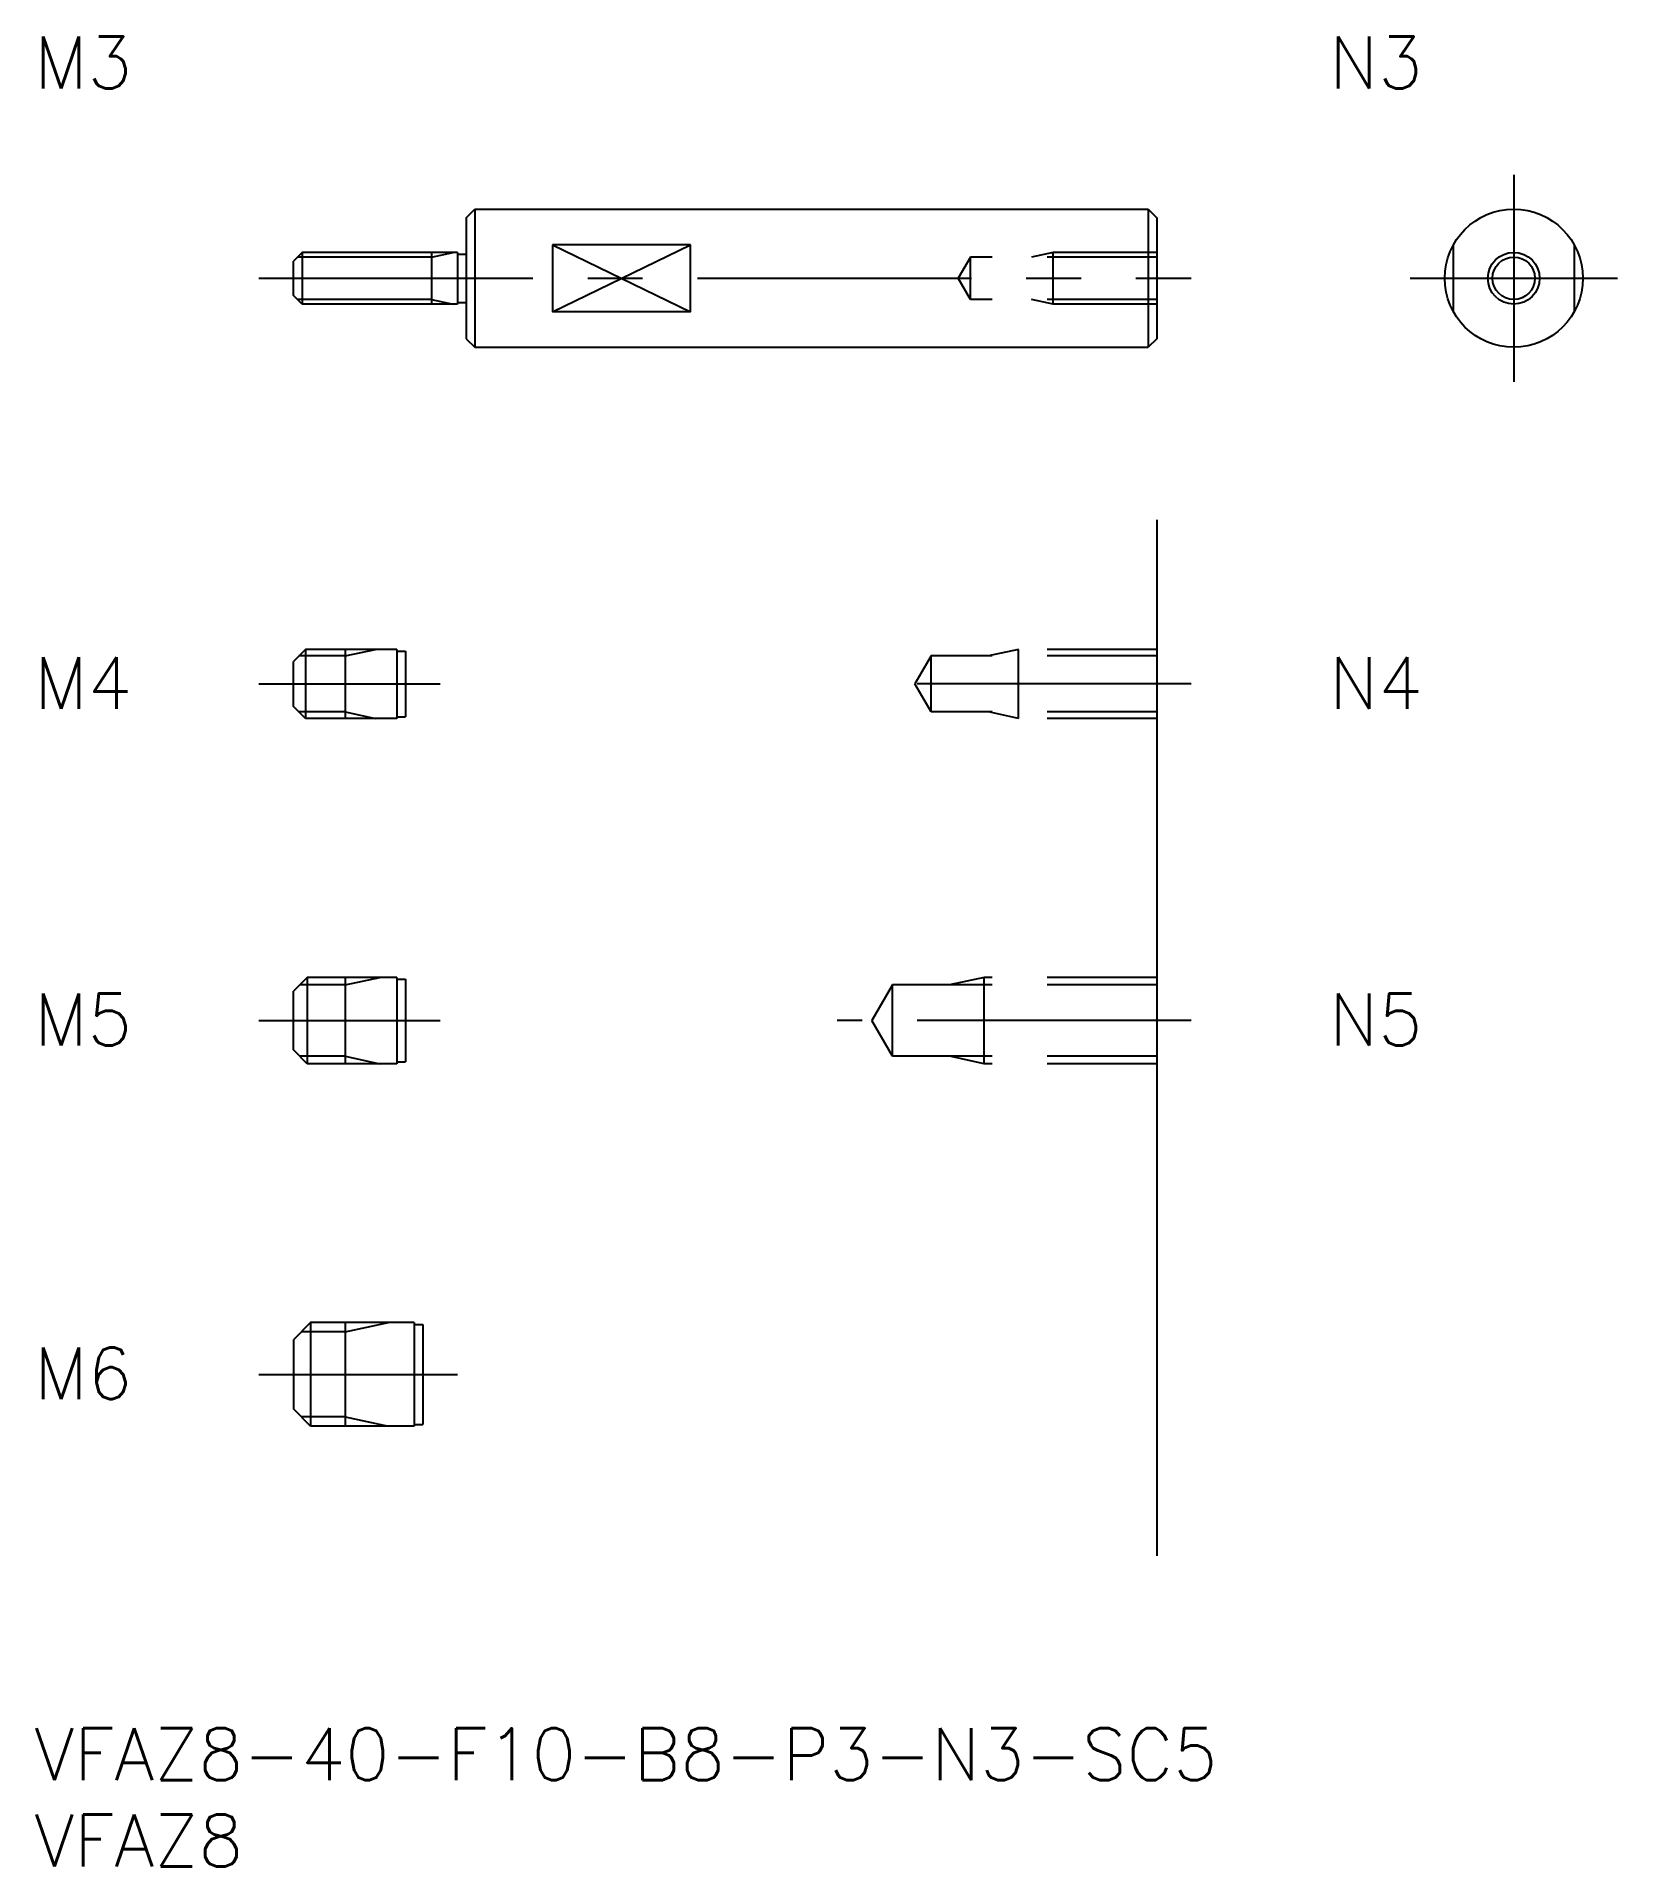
# Model space of a CAD drawing. Extents: x 0 to 92, y -8 to 98.
import ezdxf

# ---------------------------------------------------------------- set-up
doc = ezdxf.new("R2010")
doc.units = 0
doc.header["$LTSCALE"] = 0.5
doc.linetypes.add('CENTER', pattern=[50.8, 31.75, -6.35, 6.35, -6.35])
doc.linetypes.add('DASHED', pattern=[19.05, 12.7, -6.35])
for name, color, linetype in [('MSM_CENTER', 1, 'CENTER'), ('MSM_CONTINUOUS', 7, 'CONTINUOUS'), ('MSM_DASHED', 4, 'DASHED'), ('MSM_NARROW', 5, 'CONTINUOUS'), ('MSM_PART_NUMBER', 7, 'CONTINUOUS')]:
    doc.layers.add(name, color=color, linetype=linetype)
doc.styles.get("Standard").update_dxf_attribs({"font": 'txt.shx', "height": 1, "bigfont": 'bigfont.shx'})

# ---------------------------------------------------------------- blocks, each defined once
blk = doc.blocks.new('*U10')
at = {"layer": 'MSM_PART_NUMBER'}
blk.add_text('VFAZ8-40-F10-B8-P3-N3-SC5', height=3, dxfattribs=at).set_placement((0, -3))
blk = doc.blocks.new('*U11')
at = {"layer": 'MSM_PART_NUMBER'}
blk.add_text('VFAZ8', height=3, dxfattribs=at).set_placement((0, -8))
blk = doc.blocks.new('*U12')
at = {"layer": 'MSM_PART_NUMBER'}
blk.add_text('M6', height=3, dxfattribs=at).set_placement((0, 19.06))
blk = doc.blocks.new('*U13')
at = {"layer": 'MSM_PART_NUMBER'}
blk.add_text('M5', height=3, dxfattribs=at).set_placement((0, 39.56))
blk = doc.blocks.new('*U14')
at = {"layer": 'MSM_PART_NUMBER'}
blk.add_text('M4', height=3, dxfattribs=at).set_placement((0, 59.06))
blk = doc.blocks.new('*U15')
at = {"layer": 'MSM_PART_NUMBER'}
blk.add_text('M3', height=3, dxfattribs=at).set_placement((0, 95))
blk = doc.blocks.new('*U16')
at = {"layer": 'MSM_PART_NUMBER'}
blk.add_text('N3', height=3, rotation=360, dxfattribs=at).set_placement((75, 95))
blk = doc.blocks.new('*U17')
at = {"layer": 'MSM_PART_NUMBER'}
blk.add_text('N5', height=3, dxfattribs=at).set_placement((75, 39.56))
blk = doc.blocks.new('*U18')
at = {"layer": 'MSM_PART_NUMBER'}
blk.add_text('N4', height=3, dxfattribs=at).set_placement((75, 59.06))

msp = doc.modelspace()

# ---------------------------------------------------------------- linework, layer by layer
at = {"layer": 'MSM_CENTER'}
for p, q in [((85.68, 90), (85.68, 78)), ((13, 84), (67, 84)), ((79.68, 84), (91.68, 84)), ((13, 60.5), (23.5, 60.5)), ((67, 60.5), (49, 60.5)), ((13, 41), (23.5, 41)), ((67, 41), (46.5, 41)), ((13, 20.5), (24.5, 20.5))]:
    msp.add_line(p, q, dxfattribs=at)
at = {"layer": 'MSM_CONTINUOUS'}
for p, q in [((25, 87.5), (25.5, 88)), ((25.5, 88), (64.5, 88)), ((25.5, 88), (25.5, 80)), ((64.5, 88), (64.5, 80)), ((64.5, 88), (65, 87.5)), ((25, 87.5), (25, 80.5)), ((65, 87.5), (65, 80.5)), ((30, 85.94), (30, 82.06)), ((38, 85.94), (30, 85.94)), ((38, 82.06), (38, 85.94)), ((15.5, 85.5), (15, 85)), ((15, 83), (15, 85)), ((24.5, 85.5), (15.5, 85.5)), ((15.5, 85.5), (15.5, 82.5)), ((23, 85.5), (23, 82.5)), ((24.5, 85.5), (24.5, 82.5)), ((24.5, 85.4), (25, 85.4)), ((15.5, 82.5), (15, 83)), ((24.5, 82.5), (15.5, 82.5)), ((24.5, 82.6), (25, 82.6)), ((38, 82.06), (30, 82.06)), ((25, 80.5), (25.5, 80)), ((25.5, 80), (64.5, 80)), ((65, 80.5), (64.5, 80)), ((65, 70), (65, 10)), ((15.7, 62.5), (15, 61.8)), ((15, 59.2), (15, 61.8)), ((21, 62.5), (15.7, 62.5)), ((15.7, 62.5), (15.7, 58.5)), ((18, 62.5), (18, 58.5)), ((21, 62.5), (21, 58.5)), ((21, 62.4), (21.5, 62.4)), ((21.5, 62.4), (21.5, 58.6)), ((15.7, 58.5), (15, 59.2)), ((21, 58.5), (15.7, 58.5)), ((21, 58.6), (21.5, 58.6)), ((15.8, 43.5), (15, 42.7)), ((21, 43.5), (15.8, 43.5)), ((15.8, 43.5), (15.8, 38.5)), ((18, 43.5), (18, 38.5)), ((21, 43.5), (21, 38.5)), ((15, 39.3), (15, 42.7)), ((21, 43.4), (21.5, 43.4)), ((21.5, 43.4), (21.5, 38.6)), ((15.8, 38.5), (15, 39.3)), ((21, 38.5), (15.8, 38.5)), ((21, 38.6), (21.5, 38.6)), ((16, 23.5), (15, 22.5)), ((22, 23.5), (16, 23.5)), ((16, 23.5), (16, 17.5)), ((18, 23.5), (18, 17.5)), ((22, 23.5), (22, 17.5)), ((22, 23.4), (22.5, 23.4)), ((22.5, 23.4), (22.5, 17.6)), ((15, 22.5), (15, 18.5)), ((16, 17.5), (15, 18.5)), ((22, 17.5), (16, 17.5)), ((22, 17.6), (22.5, 17.6))]:
    msp.add_line(p, q, dxfattribs=at)
for radius in [4, 1.23]:
    msp.add_circle((85.68, 84), radius, dxfattribs=at)
at = {"layer": 'MSM_DASHED'}
for p, q in [((82.18, 85.94), (82.18, 82.06)), ((89.18, 85.94), (89.18, 82.06)), ((54.21, 85.23), (53.5, 84)), ((65, 85.23), (54.21, 85.23)), ((54.21, 82.77), (54.21, 85.23)), ((59, 85.5), (57.75, 85.23)), ((65, 85.5), (59, 85.5)), ((59, 82.5), (59, 85.5)), ((54.21, 82.77), (53.5, 84)), ((65, 82.77), (54.21, 82.77)), ((59, 82.5), (57.75, 82.77)), ((65, 82.5), (59, 82.5)), ((51.94, 62.12), (51, 60.5)), ((65, 62.12), (51.94, 62.12)), ((51.94, 58.88), (51.94, 62.12)), ((57, 62.5), (55.25, 62.12)), ((65, 62.5), (57, 62.5)), ((57, 58.5), (57, 62.5)), ((51.94, 58.88), (51, 60.5)), ((65, 58.88), (51.94, 58.88)), ((57, 58.5), (55.25, 58.88)), ((65, 58.5), (57, 58.5)), ((55, 43.5), (53, 43.07)), ((65, 43.5), (55, 43.5)), ((55, 38.5), (55, 43.5)), ((49.69, 43.07), (48.5, 41)), ((65, 43.07), (49.69, 43.07)), ((49.69, 38.93), (49.69, 43.07)), ((49.69, 38.93), (48.5, 41)), ((65, 38.93), (49.69, 38.93)), ((55, 38.5), (53, 38.93)), ((65, 38.5), (55, 38.5))]:
    msp.add_line(p, q, dxfattribs=at)
at = {"layer": 'MSM_NARROW'}
for p, q in [((30, 82.06), (38, 85.94)), ((30, 85.94), (38, 82.06)), ((23, 85.23), (15.23, 85.23)), ((23, 85.23), (24.25, 85.5)), ((23, 82.77), (15.23, 82.77)), ((23, 82.77), (24.25, 82.5)), ((18, 62.12), (15.32, 62.12)), ((18, 62.12), (19.75, 62.5)), ((18, 58.88), (15.32, 58.88)), ((18, 58.88), (19.75, 58.5)), ((18, 43.07), (20, 43.5)), ((18, 43.07), (15.37, 43.07)), ((18, 38.93), (15.37, 38.93)), ((18, 38.93), (20, 38.5)), ((18, 22.96), (20.5, 23.5)), ((18, 22.96), (15.46, 22.96)), ((18, 18.04), (15.46, 18.04)), ((18, 18.04), (20.5, 17.5))]:
    msp.add_line(p, q, dxfattribs=at)
msp.add_circle((85.68, 84), 1.5, dxfattribs=at)

# ---------------------------------------------------------------- block references
at = {"layer": 'MSM_CONTINUOUS'}
for name in ['*U15', '*U16', '*U14', '*U18', '*U13', '*U17', '*U12', '*U10', '*U11']:
    msp.add_blockref(name, (0, 0), dxfattribs=at)

doc.saveas('drawing.dxf')
